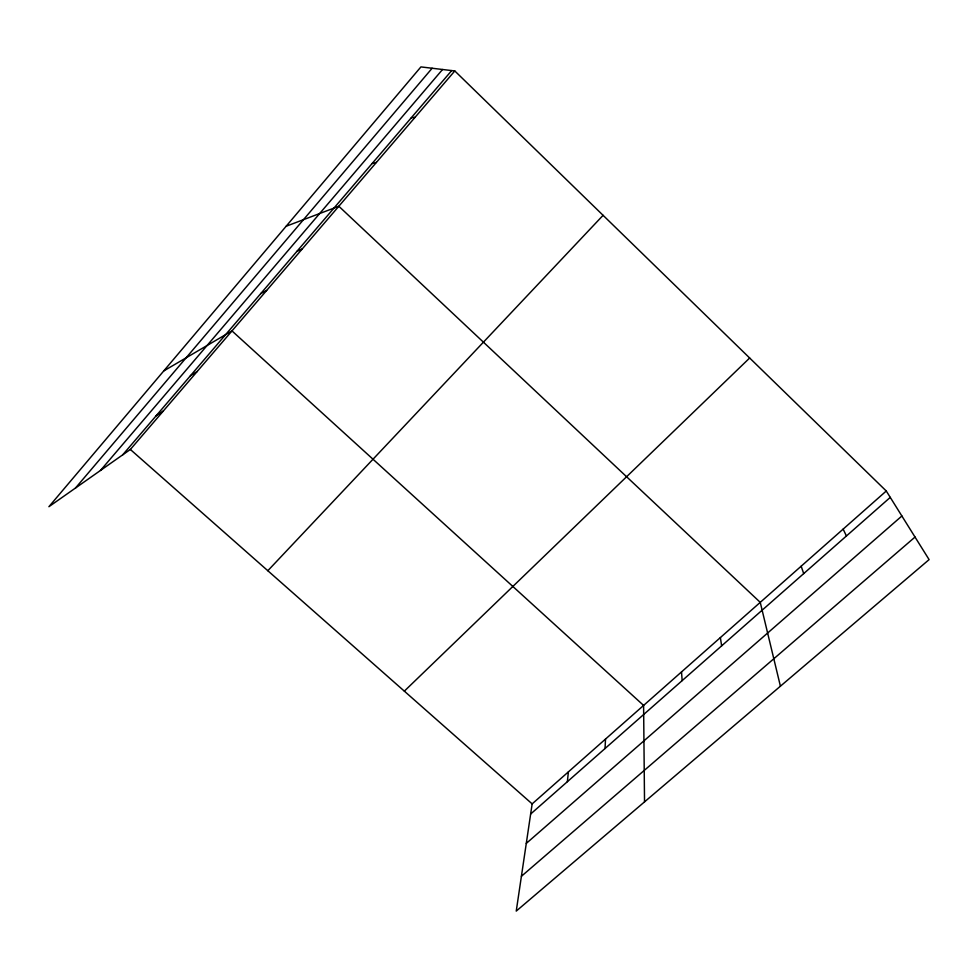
<?xml version="1.0" encoding="UTF-8"?>
<svg xmlns="http://www.w3.org/2000/svg" width="978" height="978" viewBox="0 0 978 978"><rect width="100%" height="100%" fill="white"/><g stroke="black" fill="none" stroke-linecap="round" stroke-linejoin="round"><path stroke-width="1.47" d="M605.04 748.525L605.516 739.075M567.374 781.691L568.377 771.886M886.276 491.005L532.154 803.892L516.237 911.093L929.1 559.612L886.276 491.005L454.794 70.954L420.919 66.907L48.9 506.714L130.355 449.464L454.794 70.954M75.489 488.022L432.129 68.252M100.489 470.455L442.533 69.499M122.715 454.831L451.677 70.587M267.825 570.724L603.084 215.319M404.342 691.14L749.661 358.009M530.651 814.026L890.261 497.386M526.286 843.403L901.875 516.005M521.408 876.288L915.029 537.056M156.101 415.833L163.338 410.98M190.392 375.784L197.201 371.481M163.754 370.931L231.982 330.906L643.597 705.419L644.526 801.874M260.747 293.596L266.652 290.454M296.847 251.444L302.251 248.925M286.138 226.248L338.828 206.26L760.248 602.362L780.407 686.189M372.08 163.558L376.408 162.409M411.31 117.739L415.051 117.323M130.355 449.464L532.154 803.892M843.158 529.11L846.41 535.993M801.165 566.213L803.708 573.585M720.383 637.583L721.63 645.859M681.507 671.935L682.167 680.615"/></g></svg>
